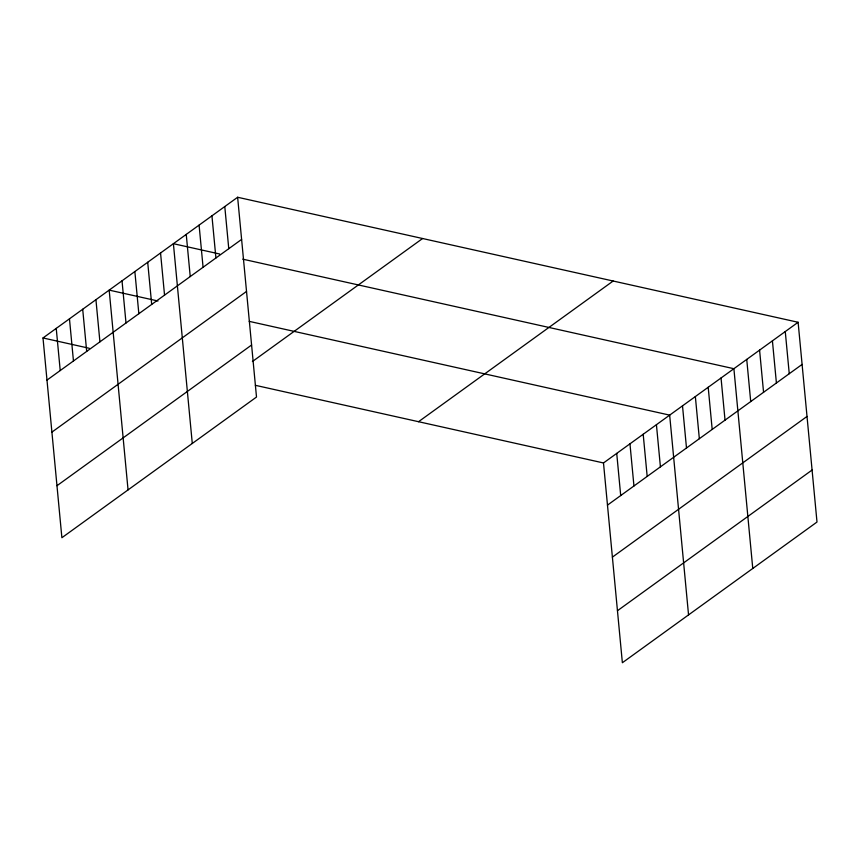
<?xml version="1.0" encoding="UTF-8"?>
<svg xmlns="http://www.w3.org/2000/svg" width="860" height="860" viewBox="0 0 860 860"><rect width="100%" height="100%" fill="white"/><g stroke="black" fill="none" stroke-linecap="round" stroke-linejoin="round"><path stroke-width="1.29" d="M237.629 197.262L256.506 397.04L61.888 537.726L43 337.958L237.629 197.262L798.112 322.274L817 522.041L622.371 662.737L603.494 462.959L798.112 322.274M46.988 380.109L241.606 239.424M51.901 432.128L246.53 291.433M56.964 485.717L251.593 345.021M252.399 361.544L422.582 238.521M418.53 421.712L613.159 281.016M607.472 505.121L802.1 364.425M612.395 557.13L807.013 416.444M617.458 610.718L812.087 470.033M219.644 254.001L173.398 243.692L192.285 443.47M242.756 259.161L733.892 368.704L752.769 568.471M157.982 301L109.177 290.121L128.054 489.899M249.174 321.35L669.661 415.122L688.548 614.9M43 337.958L89.236 348.268M255.366 385.312L603.494 462.959M785.266 331.551L789.254 373.713M772.42 340.839L776.408 383.001M759.584 350.127L763.562 392.278M746.738 359.415L750.716 401.566M721.045 377.981L725.034 420.142M708.199 387.269L712.188 429.419M695.353 396.557L699.341 438.707M682.507 405.845L686.495 447.995M656.427 424.69L660.415 466.851M643.194 434.257L647.182 476.418M629.961 443.825L633.949 485.986M616.728 453.392L620.705 495.553M224.782 206.55L228.771 248.701M211.936 215.838L215.924 257.989M199.09 225.116L203.078 267.277M186.244 234.404L190.232 276.565M160.551 252.98L164.54 295.13M147.705 262.268L151.693 304.418M134.859 271.545L138.847 313.707M122.023 280.833L126.001 322.994M95.933 299.688L99.921 341.839M82.7 309.256L86.688 351.407M69.466 318.823L73.455 360.974M56.233 328.391L60.221 370.542"/></g></svg>
